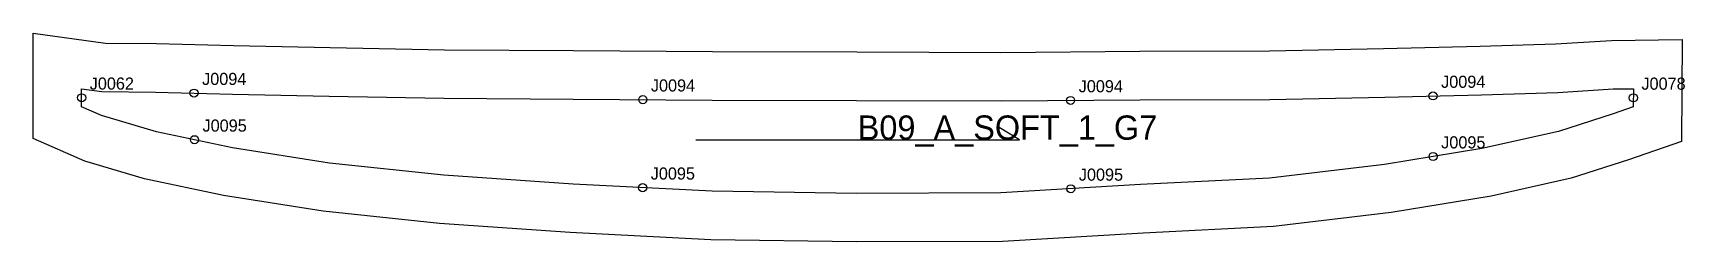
# Model space of a CAD drawing. Header units: millimetres. Extents: x -12 to 396, y -38 to 14.
import ezdxf

# ---------------------------------------------------------------- set-up
doc = ezdxf.new("R2010")
doc.units = ezdxf.units.MM
for name, color, linetype in [('CUT', 1, 'Continuous'), ('GRAIN', 3, 'Continuous'), ('LABEL', 7, 'Continuous'), ('NOTCH', 2, 'Continuous'), ('SEW', 5, 'Continuous')]:
    doc.layers.add(name, color=color, linetype=linetype)

msp = doc.modelspace()

# ---------------------------------------------------------------- linework, layer by layer
at = {"layer": 'CUT'}
msp.add_lwpolyline([(-11.99, 13.77), (5.87, 11.3), (18.51, 11.18), (37.54, 10.67), (61.4, 10.19), (89.67, 9.65), (121.61, 9.44), (155.93, 9.17), (191.58, 9.13), (227.23, 8.98), (261.56, 9.26), (293.58, 9.37), (321.8, 9.93), (345.63, 10.52), (364.31, 11.1), (378.14, 11.94), (395.63, 12.14), (395.47, -13.07), (382.31, -17.6), (368.16, -22.14), (348.35, -26.54), (323.69, -30.62), (294.62, -34.04), (262.4, -35.67), (227.61, -37.77), (191.48, -37.87), (155.48, -37.32), (120.73, -35.57), (88.44, -33.33), (59.7, -30.29), (35.06, -26.4), (15.57, -22.25), (0.75, -17.89), (-12.01, -12.27), (-11.99, 13.77)], close=True, dxfattribs=at)
at = {"layer": 'GRAIN'}
for p, q in [((231.82, -12.6), (226.82, -9.6)), ((151.82, -12.6), (231.82, -12.6))]:
    msp.add_line(p, q, dxfattribs=at)
at = {"layer": 'NOTCH'}
for centre in [(0, -2.22), (27.78, -1.07), (138.7, -2.69), (244.44, -2.88), (334.02, -1.77), (383.53, -2.24), (27.88, -12.6), (334.04, -16.75), (138.66, -24.46), (244.48, -24.73)]:
    msp.add_circle(centre, 1, dxfattribs=at)
at = {"layer": 'SEW'}
msp.add_lwpolyline([(0, 0), (4.99, -0.69), (18.29, -0.81), (37.26, -1.33), (61.17, -1.81), (89.52, -2.35), (121.53, -2.56), (155.88, -2.83), (191.55, -2.87), (227.26, -3.02), (261.63, -2.74), (293.72, -2.63), (322.07, -2.06), (345.97, -1.48), (364.86, -0.89), (378.57, -0.06), (383.55, 0), (383.52, -4.49), (378.52, -6.21), (365.02, -10.55), (346.06, -14.75), (322.01, -18.74), (293.61, -22.08), (261.74, -23.69), (227.23, -25.77), (191.55, -25.87), (155.88, -25.33), (121.45, -23.59), (89.49, -21.38), (61.27, -18.39), (37.25, -14.59), (18.51, -10.61), (4.87, -6.6), (0, -4.45)], close=True, dxfattribs=at)

# ---------------------------------------------------------------- texts
at = {"layer": 'LABEL'}
for s, height, p in [('J0062', 3, (2, -0.22)), ('J0094', 3, (29.78, 0.93)), ('J0094', 3, (140.7, -0.69)), ('J0094', 3, (246.44, -0.88)), ('J0094', 3, (336.02, 0.23)), ('J0078', 3, (385.53, -0.24)), ('J0095', 3, (29.88, -10.6)), ('B09_A_SOFT_1_G7', 6, (191.82, -12.6)), ('J0095', 3, (336.04, -14.75)), ('J0095', 3, (140.66, -22.46)), ('J0095', 3, (246.48, -22.73))]:
    msp.add_text(s, height=height, dxfattribs=at).set_placement(p)

doc.saveas('drawing.dxf')
